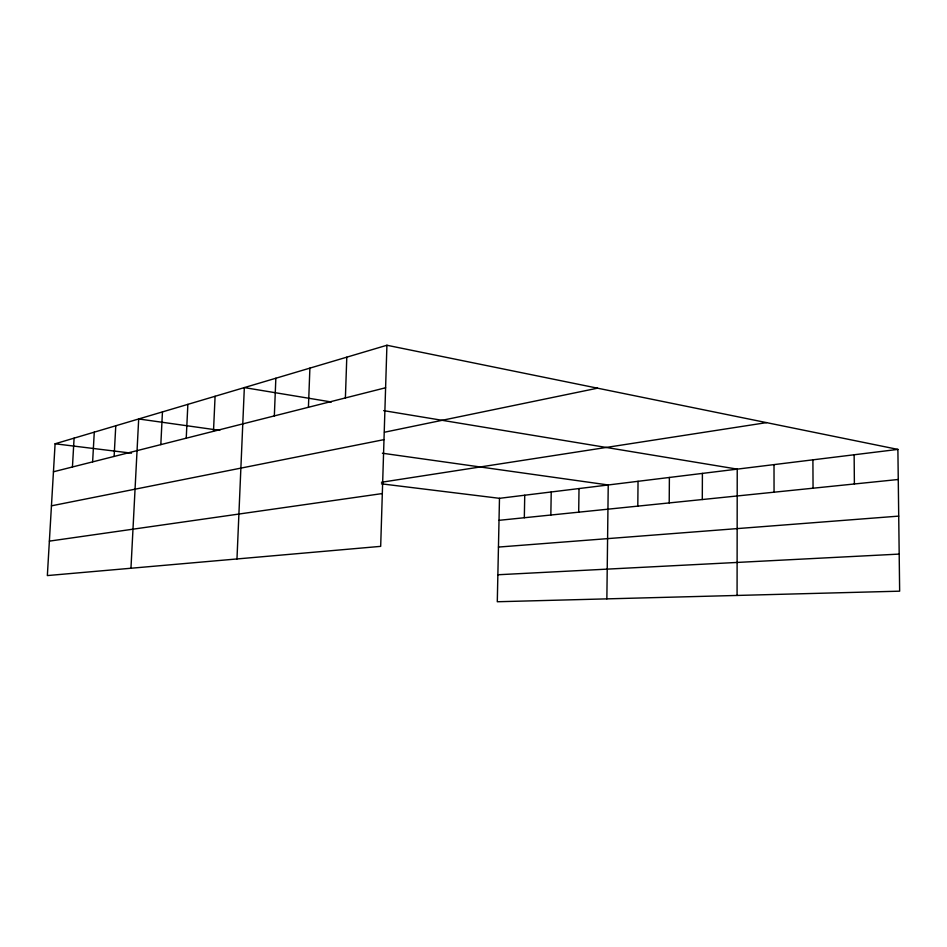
<?xml version="1.0" encoding="UTF-8"?>
<svg xmlns="http://www.w3.org/2000/svg" width="947" height="947" viewBox="0 0 947 947"><rect width="100%" height="100%" fill="white"/><g stroke="black" fill="none" stroke-linecap="round" stroke-linejoin="round"><path stroke-width="1.42" d="M737.074 595.45L737.228 469.12L383.642 410.631M702.295 499.531L702.402 473.405M669.209 502.916L669.387 477.454M637.804 506.136L638.041 481.301M606.861 598.871L608.234 484.971L382.399 453.222M578.688 512.185L579.019 488.557M550.846 515.026L551.225 491.967M524.318 517.737L524.745 495.222M897.886 449.399L499.483 498.323L497.293 601.747L899.65 591.177L897.886 449.399L386.921 345.253L55.092 443.788L47.35 575.575L380.682 546.36L386.921 345.253M345.395 397.929L346.791 357.161M308.426 407.281L309.894 368.123M274.334 415.911L275.849 378.232M236.975 558.955L244.338 387.595L331.391 401.99M213.489 431.299L215.087 396.284M186.239 438.189L187.861 404.369M160.824 444.617L162.446 411.909M130.958 568.247L138.688 418.965L219.751 430.364M114.125 456.43L115.771 425.771M92.628 461.864L94.274 432.152M72.446 466.978L74.091 438.153M53.446 471.784L385.607 387.761M384.494 432.223L597.533 388.175M51.446 505.828L383.997 439.633M381.463 482.26L766.549 422.622M49.374 541.128L382.328 493.553M499.01 520.329L898.265 479.49M498.453 547.07L898.715 516.115M497.862 574.758L899.188 554.09M55.092 443.788L131.503 453.163M381.475 483.834L499.483 498.323M854.135 454.773L854.383 483.976M812.905 459.828L813.059 488.202M774.007 464.61L774.054 492.191"/></g></svg>
